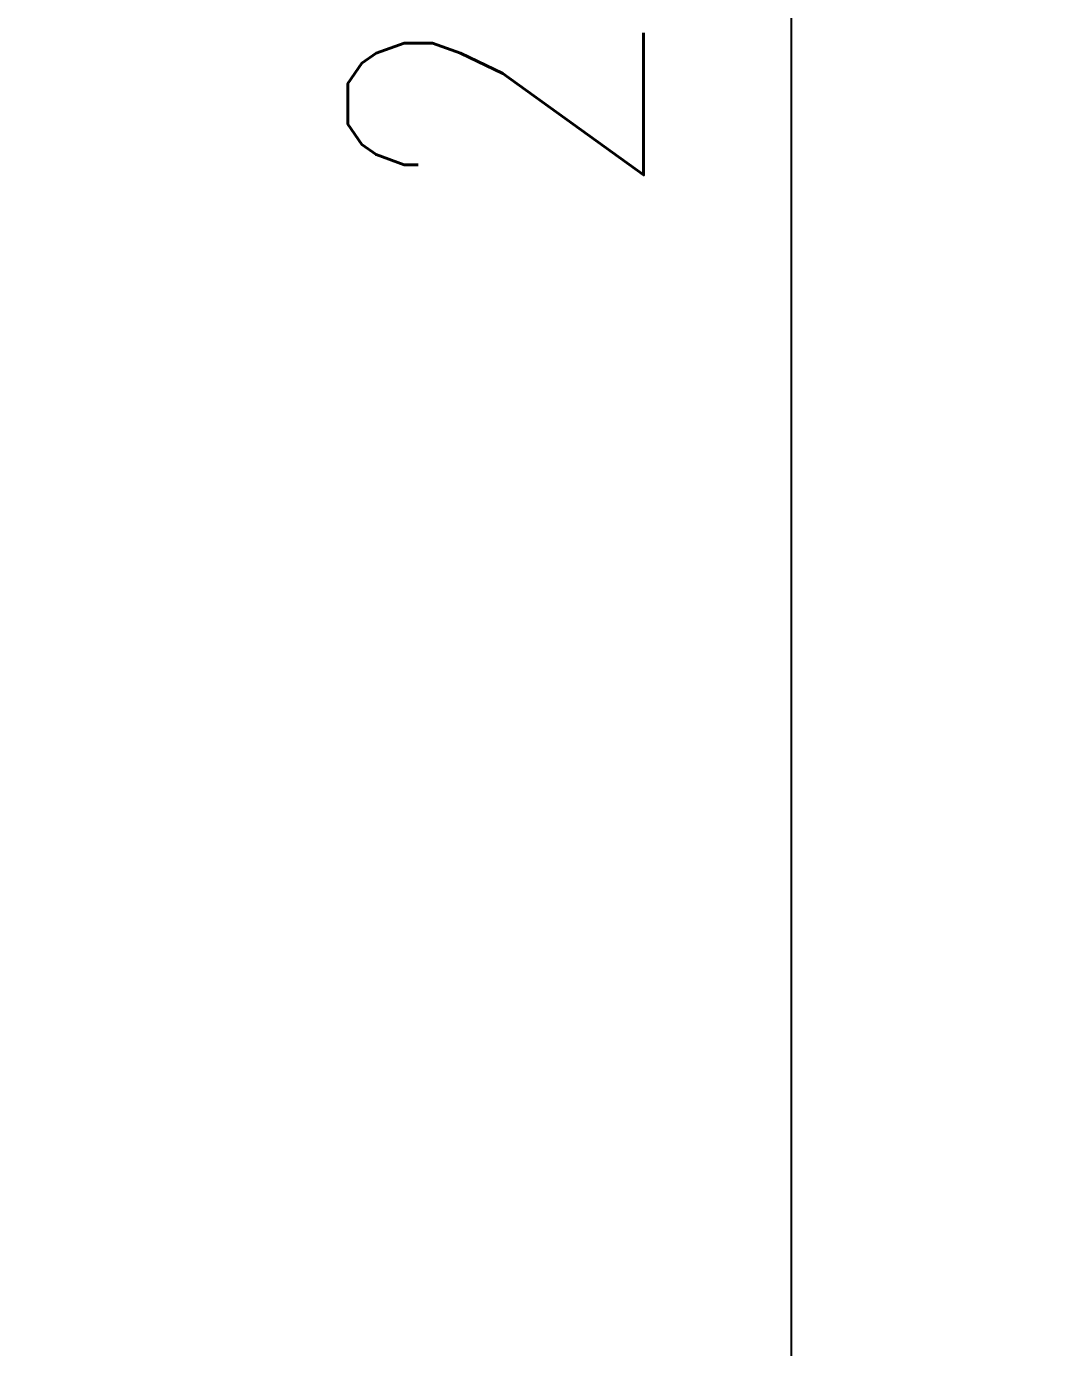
# Model space of a CAD drawing. Extents: x 718358 to 1668613, y -348838 to -159582.
# Drawn here: x 857839 to 858363, y -248875 to -248205 of the extents above; entities that cross this region are included whole.
import ezdxf

# ---------------------------------------------------------------- set-up
doc = ezdxf.new("R2010")
doc.units = 0
doc.header["$LTSCALE"] = 1000
doc.layers.add('建-尺寸', color=73, linetype='Continuous')
doc.layers.add('建-轴标', color=3, linetype='Continuous')
doc.styles.add('DIM_FONT', font='SIMPLEX.shx', dxfattribs={"width": 0.8, "bigfont": 'GBCBIG.shx'})
doc.dimstyles.new('DIMN50', dxfattribs={"dimscale": 0.5, "dimtxt": 300, "dimasz": 100, "dimexe": 250, "dimexo": 300, "dimgap": 150, "dimtad": 1, "dimdec": 0, "dimzin": 0, "dimdsep": 46, "dimtxsty": 'DIM_FONT', "dimblk": 'ARCHTICK', "dimcen": 0.09, "dimdle": 1, "dimclrt": 7, "dimazin": 2, "dimtfac": 1, "dimtdec": 0, "dimtix": 1, "dimtmove": 2, "dimatfit": 3, "dimldrblk": 'ARCHTICK', "dimfxl": 1, "dimtolj": 1, "dimtzin": 0, "dimarcsym": 0})

# ---------------------------------------------------------------- blocks, each defined once
blk = doc.blocks.new('_ArchTick')
at = {"color": 0, "linetype": 'ByBlock', "const_width": 0.4}
blk.add_lwpolyline([(-0.5, -0.5), (0.5, 0.5)], dxfattribs=at)
blk = doc.blocks.new('*D2684')
at = {"layer": 'Defpoints', "color": 0, "transparency": 16777216}
for p in [(857677.33, -247039.98), (858227.33, -247039.98), (857677.33, -249139.98)]:
    blk.add_point(p, dxfattribs=at)
at = {"layer": '建-尺寸', "color": 0, "lineweight": -2, "transparency": 16777216}
for p, q in [((857827.33, -247039.98), (858352.33, -247039.98)), ((858227.33, -249140.48), (858227.33, -247039.48)), ((857827.33, -249139.98), (858352.33, -249139.98))]:
    blk.add_line(p, q, dxfattribs=at)
at = {"layer": '建-尺寸', "color": 0, "lineweight": -2, "transparency": 16777216, "xscale": 50, "yscale": 50, "zscale": 50}
for p, rotation in [((858227.33, -247039.98), 90), ((858227.33, -249139.98), 270)]:
    blk.add_blockref('_ArchTick', p, dxfattribs=dict(at, rotation=rotation))
at = {"layer": '建-尺寸', "color": 7, "transparency": 16777216, "insert": (858077.33, -248089.98), "char_height": 150, "attachment_point": 5, "rotation": 90, "style": 'DIM_FONT'}
blk.add_mtext('\\A1;2100', dxfattribs=at)
blk = doc.blocks.new('*D2701')
at = {"layer": 'Defpoints', "color": 0, "transparency": 16777216}
for p in [(857677.33, -246039.98), (858627.33, -246039.98), (857677.33, -249939.98)]:
    blk.add_point(p, dxfattribs=at)
at = {"layer": '建-轴标', "color": 0, "lineweight": -2, "transparency": 16777216}
for p, q in [((857827.33, -246039.98), (858752.33, -246039.98)), ((858627.33, -249940.48), (858627.33, -246039.48)), ((857827.33, -249939.98), (858752.33, -249939.98))]:
    blk.add_line(p, q, dxfattribs=at)
at = {"layer": '建-轴标', "color": 0, "lineweight": -2, "transparency": 16777216, "xscale": 50, "yscale": 50, "zscale": 50}
for p, rotation in [((858627.33, -246039.98), 90), ((858627.33, -249939.98), 270)]:
    blk.add_blockref('_ArchTick', p, dxfattribs=dict(at, rotation=rotation))
at = {"layer": '建-轴标', "color": 7, "transparency": 16777216, "insert": (858477.33, -247989.98), "char_height": 150, "attachment_point": 5, "rotation": 90, "style": 'DIM_FONT'}
blk.add_mtext('\\A1;3900', dxfattribs=at)

msp = doc.modelspace()

# ---------------------------------------------------------------- dimensions: what is measured, and where the dimension line sits
at = {"layer": '建-尺寸'}
dim = msp.add_aligned_dim(p1=(857677.33, -249139.98), p2=(857677.33, -247039.98), distance=-550, dimstyle='DIMN50', dxfattribs=at)
dim.commit()
dim.dimension.update_dxf_attribs({"geometry": '*D2684', "text_midpoint": (858077.33, -248089.98)})
at = {"layer": '建-轴标'}
dim = msp.add_aligned_dim(p1=(857677.33, -249939.98), p2=(857677.33, -246039.98), distance=-950, dimstyle='DIMN50', dxfattribs=at)
dim.commit()
dim.dimension.update_dxf_attribs({"geometry": '*D2701', "text_midpoint": (858477.33, -247989.98)})

doc.saveas('drawing.dxf')
